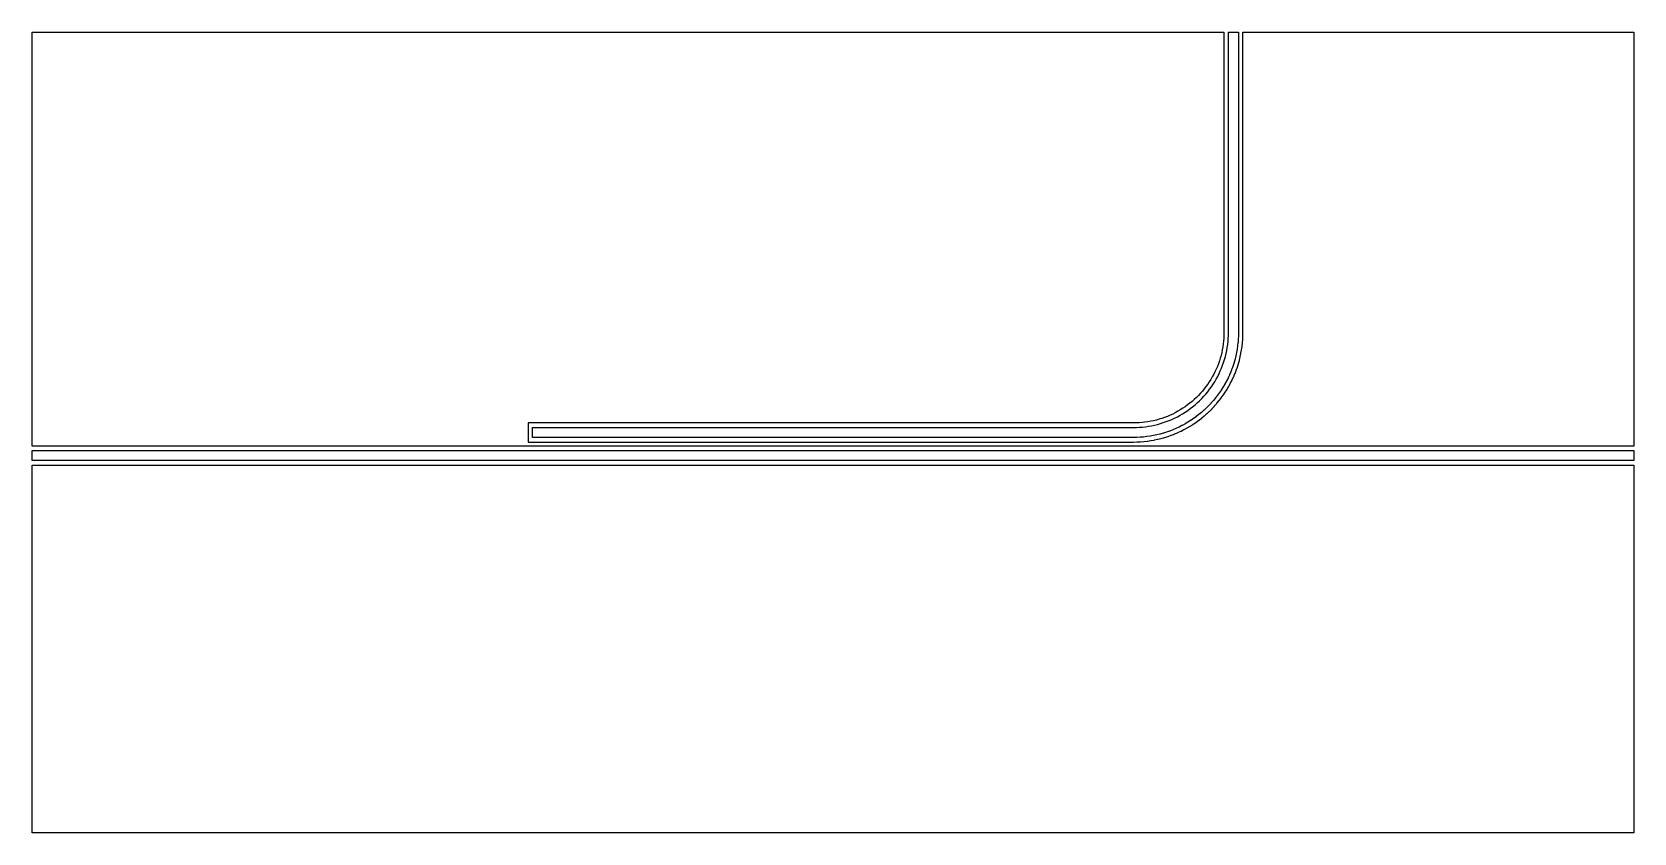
# Model space of a CAD drawing. Extents: x 711 to 1511, y 1812 to 2212.
import ezdxf

# ---------------------------------------------------------------- set-up
doc = ezdxf.new("R2010")
doc.units = 0
doc.layers.add('L0D0_0', color=1, linetype='CONTINUOUS')

msp = doc.modelspace()

# ---------------------------------------------------------------- linework, layer by layer
at = {"layer": 'L0D0_0'}
for points in [[(711, 2004.75), (711, 2211.5), (1306.25, 2211.5), (1306.25, 2061.538), (1306.226, 2060.05), (1306.156, 2058.601), (1306.04, 2057.155), (1305.878, 2055.714), (1305.669, 2054.278), (1305.415, 2052.85), (1305.115, 2051.431), (1304.77, 2050.022), (1304.379, 2048.625), (1303.944, 2047.242), (1303.465, 2045.872), (1302.942, 2044.519), (1302.377, 2043.184), (1301.768, 2041.867), (1301.118, 2040.57), (1300.427, 2039.295), (1299.695, 2038.043), (1298.923, 2036.815), (1298.112, 2035.612), (1297.263, 2034.436), (1296.377, 2033.287), (1295.455, 2032.168), (1294.497, 2031.079), (1293.505, 2030.021), (1292.479, 2028.995), (1291.421, 2028.003), (1290.332, 2027.045), (1289.213, 2026.123), (1288.064, 2025.237), (1286.888, 2024.388), (1285.685, 2023.577), (1284.457, 2022.805), (1283.205, 2022.073), (1281.93, 2021.382), (1280.633, 2020.732), (1279.316, 2020.123), (1277.981, 2019.558), (1276.628, 2019.035), (1275.258, 2018.556), (1273.875, 2018.121), (1272.478, 2017.73), (1271.069, 2017.385), (1269.65, 2017.085), (1268.222, 2016.831), (1266.786, 2016.622), (1265.345, 2016.46), (1263.899, 2016.344), (1262.45, 2016.274), (1260.962, 2016.25), (958.75, 2016.25), (958.75, 2006.75), (1261, 2006.75), (1261.076, 2006.751), (1262.679, 2006.776), (1262.831, 2006.781), (1264.432, 2006.858), (1264.584, 2006.868), (1266.181, 2006.996), (1266.333, 2007.011), (1267.926, 2007.19), (1268.077, 2007.21), (1269.663, 2007.44), (1269.813, 2007.465), (1271.391, 2007.746), (1271.541, 2007.775), (1273.109, 2008.106), (1273.257, 2008.14), (1274.814, 2008.522), (1274.961, 2008.561), (1276.505, 2008.992), (1276.651, 2009.035), (1278.18, 2009.516), (1278.324, 2009.564), (1279.837, 2010.093), (1279.98, 2010.146), (1281.475, 2010.723), (1281.616, 2010.78), (1283.092, 2011.406), (1283.231, 2011.467), (1284.686, 2012.139), (1284.823, 2012.206), (1286.256, 2012.924), (1286.391, 2012.994), (1287.8, 2013.758), (1287.933, 2013.833), (1289.317, 2014.642), (1289.447, 2014.721), (1290.804, 2015.574), (1290.932, 2015.657), (1292.261, 2016.553), (1292.385, 2016.64), (1293.685, 2017.578), (1293.807, 2017.669), (1295.076, 2018.648), (1295.195, 2018.743), (1296.432, 2019.762), (1296.548, 2019.861), (1297.752, 2020.919), (1297.864, 2021.021), (1299.034, 2022.118), (1299.143, 2022.224), (1300.276, 2023.357), (1300.382, 2023.466), (1301.479, 2024.636), (1301.581, 2024.748), (1302.639, 2025.952), (1302.738, 2026.068), (1303.757, 2027.305), (1303.852, 2027.424), (1304.831, 2028.693), (1304.922, 2028.815), (1305.86, 2030.115), (1305.947, 2030.239), (1306.843, 2031.568), (1306.926, 2031.696), (1307.779, 2033.053), (1307.858, 2033.183), (1308.667, 2034.567), (1308.742, 2034.7), (1309.506, 2036.109), (1309.576, 2036.244), (1310.294, 2037.677), (1310.361, 2037.814), (1311.033, 2039.269), (1311.094, 2039.408), (1311.72, 2040.884), (1311.777, 2041.025), (1312.354, 2042.52), (1312.407, 2042.663), (1312.936, 2044.176), (1312.984, 2044.32), (1313.465, 2045.849), (1313.508, 2045.995), (1313.939, 2047.539), (1313.978, 2047.686), (1314.36, 2049.243), (1314.394, 2049.391), (1314.725, 2050.959), (1314.754, 2051.109), (1315.035, 2052.687), (1315.06, 2052.837), (1315.29, 2054.423), (1315.31, 2054.574), (1315.489, 2056.167), (1315.504, 2056.319), (1315.632, 2057.916), (1315.642, 2058.068), (1315.719, 2059.669), (1315.724, 2059.821), (1315.749, 2061.424), (1315.75, 2061.5), (1315.75, 2211.5), (1511, 2211.5), (1511, 2004.75)], [(961, 2009), (961, 2014), (1260.98, 2014), (1262.522, 2014.025), (1264.043, 2014.098), (1265.561, 2014.22), (1267.074, 2014.39), (1268.581, 2014.609), (1270.08, 2014.876), (1271.57, 2015.191), (1273.049, 2015.554), (1274.515, 2015.964), (1275.968, 2016.42), (1277.405, 2016.923), (1278.825, 2017.472), (1280.227, 2018.066), (1281.609, 2018.704), (1282.97, 2019.387), (1284.309, 2020.113), (1285.623, 2020.881), (1286.913, 2021.691), (1288.175, 2022.542), (1289.41, 2023.433), (1290.616, 2024.363), (1291.791, 2025.332), (1292.934, 2026.337), (1294.045, 2027.379), (1295.121, 2028.455), (1296.163, 2029.566), (1297.168, 2030.709), (1298.137, 2031.884), (1299.067, 2033.09), (1299.958, 2034.325), (1300.809, 2035.587), (1301.619, 2036.877), (1302.387, 2038.191), (1303.113, 2039.53), (1303.796, 2040.891), (1304.434, 2042.273), (1305.028, 2043.675), (1305.577, 2045.095), (1306.08, 2046.532), (1306.536, 2047.985), (1306.946, 2049.451), (1307.309, 2050.93), (1307.624, 2052.42), (1307.891, 2053.919), (1308.11, 2055.426), (1308.28, 2056.939), (1308.402, 2058.457), (1308.475, 2059.978), (1308.5, 2061.52), (1308.5, 2211.5), (1313.5, 2211.5), (1313.5, 2061.46), (1313.474, 2059.857), (1313.471, 2059.777), (1313.394, 2058.176), (1313.389, 2058.096), (1313.261, 2056.499), (1313.253, 2056.419), (1313.074, 2054.826), (1313.064, 2054.747), (1312.833, 2053.161), (1312.82, 2053.082), (1312.539, 2051.504), (1312.524, 2051.425), (1312.192, 2049.857), (1312.174, 2049.779), (1311.793, 2048.222), (1311.773, 2048.144), (1311.341, 2046.601), (1311.318, 2046.524), (1310.838, 2044.995), (1310.812, 2044.919), (1310.283, 2043.406), (1310.255, 2043.331), (1309.678, 2041.836), (1309.648, 2041.761), (1309.023, 2040.286), (1308.99, 2040.212), (1308.318, 2038.757), (1308.283, 2038.685), (1307.565, 2037.252), (1307.528, 2037.181), (1306.764, 2035.772), (1306.724, 2035.703), (1305.915, 2034.319), (1305.874, 2034.25), (1305.021, 2032.893), (1304.977, 2032.826), (1304.082, 2031.497), (1304.036, 2031.431), (1303.098, 2030.132), (1303.05, 2030.067), (1302.071, 2028.798), (1302.021, 2028.736), (1301.002, 2027.499), (1300.95, 2027.438), (1299.891, 2026.234), (1299.837, 2026.175), (1298.741, 2025.006), (1298.685, 2024.948), (1297.552, 2023.815), (1297.494, 2023.759), (1296.325, 2022.663), (1296.266, 2022.609), (1295.062, 2021.55), (1295.001, 2021.498), (1293.764, 2020.479), (1293.702, 2020.429), (1292.433, 2019.45), (1292.368, 2019.402), (1291.069, 2018.464), (1291.003, 2018.418), (1289.674, 2017.523), (1289.607, 2017.479), (1288.25, 2016.626), (1288.181, 2016.585), (1286.797, 2015.776), (1286.728, 2015.736), (1285.319, 2014.972), (1285.248, 2014.935), (1283.815, 2014.217), (1283.743, 2014.182), (1282.288, 2013.51), (1282.214, 2013.477), (1280.739, 2012.852), (1280.664, 2012.822), (1279.169, 2012.245), (1279.094, 2012.217), (1277.581, 2011.688), (1277.505, 2011.662), (1275.976, 2011.182), (1275.899, 2011.159), (1274.356, 2010.727), (1274.278, 2010.707), (1272.721, 2010.326), (1272.643, 2010.308), (1271.075, 2009.976), (1270.996, 2009.961), (1269.418, 2009.68), (1269.339, 2009.667), (1267.753, 2009.436), (1267.674, 2009.426), (1266.081, 2009.247), (1266.001, 2009.239), (1264.404, 2009.111), (1264.324, 2009.106), (1262.723, 2009.029), (1262.643, 2009.026), (1261.04, 2009)], [(711, 1997.5), (711, 2002.5), (1511, 2002.5), (1511, 1997.5)], [(711, 1811.5), (711, 1995.25), (1511, 1995.25), (1511, 1811.5)]]:
    msp.add_lwpolyline(points, close=True, dxfattribs=at)

doc.saveas('drawing.dxf')
